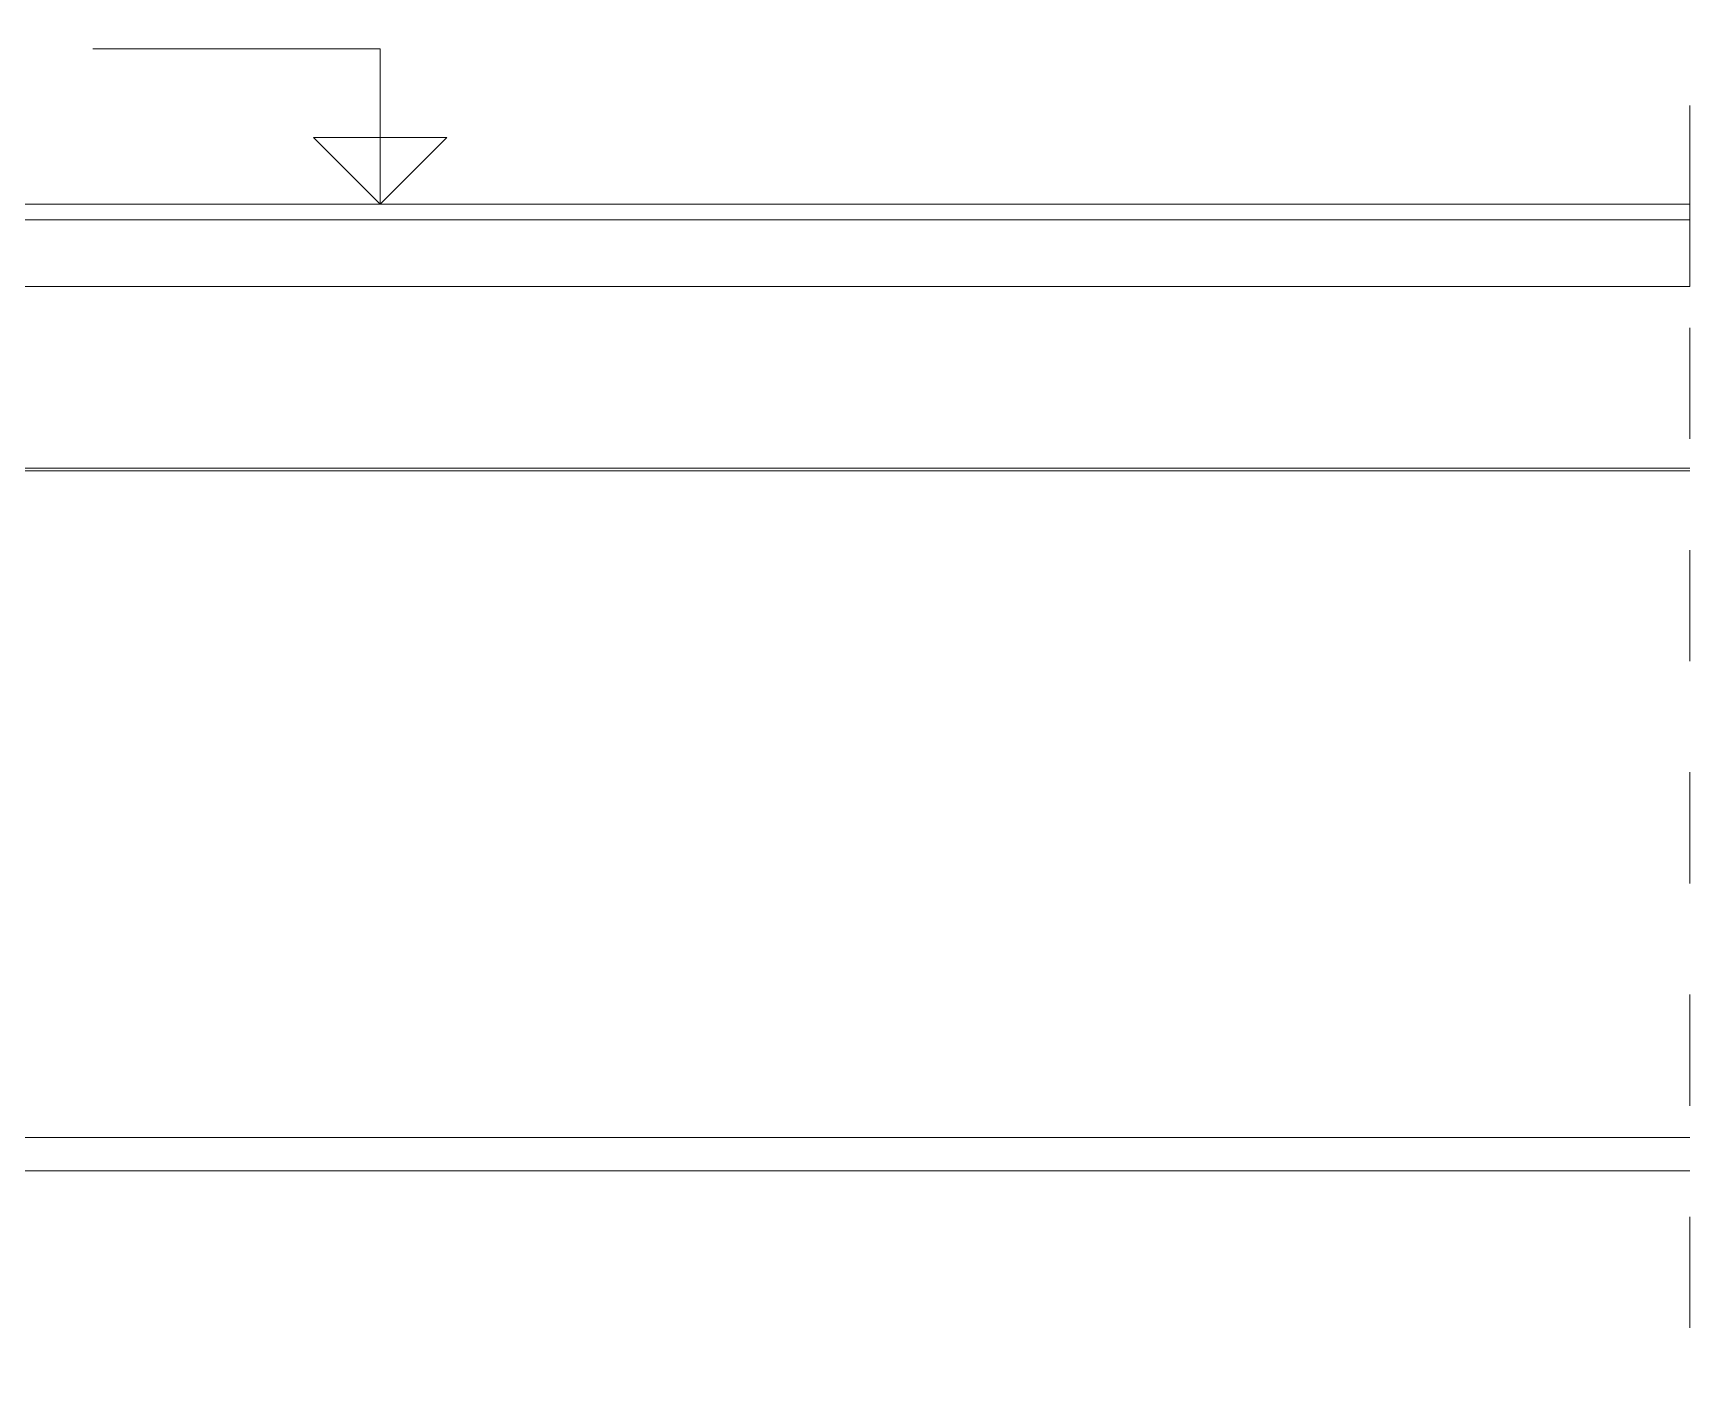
# Model space of a CAD drawing. Extents: x 6529560 to 6558080, y 5579316 to 5588131.
# Drawn here: x 6544064.29 to 6544071.75, y 5579589.84 to 5579595.87 of the extents above; entities that cross this region are included whole.
import ezdxf

# ---------------------------------------------------------------- set-up
doc = ezdxf.new("R2010")
doc.units = 0
doc.header["$MEASUREMENT"] = 0
doc.linetypes.add('0.5_0.5', pattern=[1, 0.5, -0.5])
doc.linetypes.add('GR_SOLID', pattern=[0])
for name, color, linetype, lineweight in [('arch_drzwi i okna', 4, 'CONTINUOUS', 15), ('arch_drzwi i okna_znaczniki', 130, 'CONTINUOUS', 9), ('arch_linie widokowe', 4, 'CONTINUOUS', 13), ('BODENPLATTE_N6', 3, 'GR_SOLID', 18), ('SYMBOL_N0', 7, 'GR_SOLID', 18), ('W_BETON_N6', 94, 'GR_SOLID', 18)]:
    doc.layers.add(name, color=color, linetype=linetype, lineweight=lineweight)

msp = doc.modelspace()

# ---------------------------------------------------------------- linework, layer by layer
at = {"layer": 'arch_drzwi i okna'}
msp.add_lwpolyline([(6544060.518, 5579595.0345), (6544071.748, 5579595.0345), (6544071.748, 5579595.1045), (6544060.518, 5579595.1045)], close=True, dxfattribs=at)
at = {"layer": 'arch_drzwi i okna_znaczniki'}
msp.add_lwpolyline([(6544053.7183, 5579590.9045), (6544070.5421, 5579590.9045)], dxfattribs=at)
at = {"layer": 'arch_linie widokowe'}
for points in [[(6544071.748, 5579593.917), (6544060.448, 5579593.917)], [(6544071.748, 5579593.9045), (6544060.448, 5579593.9045)]]:
    msp.add_lwpolyline(points, dxfattribs=at)
at = {"layer": 'BODENPLATTE_N6'}
msp.add_lwpolyline([(6544071.748, 5579590.7545), (6544060.448, 5579590.7545), (6544060.448, 5579590.9045), (6544071.748, 5579590.9045)], dxfattribs=at)
at = {"layer": 'SYMBOL_N0', "linetype": '0.5_0.5'}
msp.add_lwpolyline([(6544071.748, 5579601.5483), (6544071.748, 5579589.837)], dxfattribs=at)
at = {"layer": 'SYMBOL_N0', "extrusion": (0, 0, -1)}
msp.add_lwpolyline([(-6544064.5609, 5579595.8045), (-6544065.8543, 5579595.8045), (-6544065.8543, 5579595.1045)], dxfattribs=at)
at = {"layer": 'SYMBOL_N0'}
for points in [[(6544065.8543, 5579595.4045), (6544065.5543, 5579595.4045), (6544065.8543, 5579595.1045), (6544065.8543, 5579595.4045)], [(6544065.8543, 5579595.4045), (6544065.8543, 5579595.1045), (6544066.1543, 5579595.4045), (6544065.8543, 5579595.4045)], [(6544065.4112, 5579595.1045), (6544066.2974, 5579595.1045)]]:
    msp.add_lwpolyline(points, dxfattribs=at)
at = {"layer": 'W_BETON_N6'}
msp.add_lwpolyline([(6544071.748, 5579595.0345), (6544071.748, 5579594.7345), (6544060.448, 5579594.7345), (6544060.448, 5579595.0345)], close=True, dxfattribs=at)

doc.saveas('drawing.dxf')
